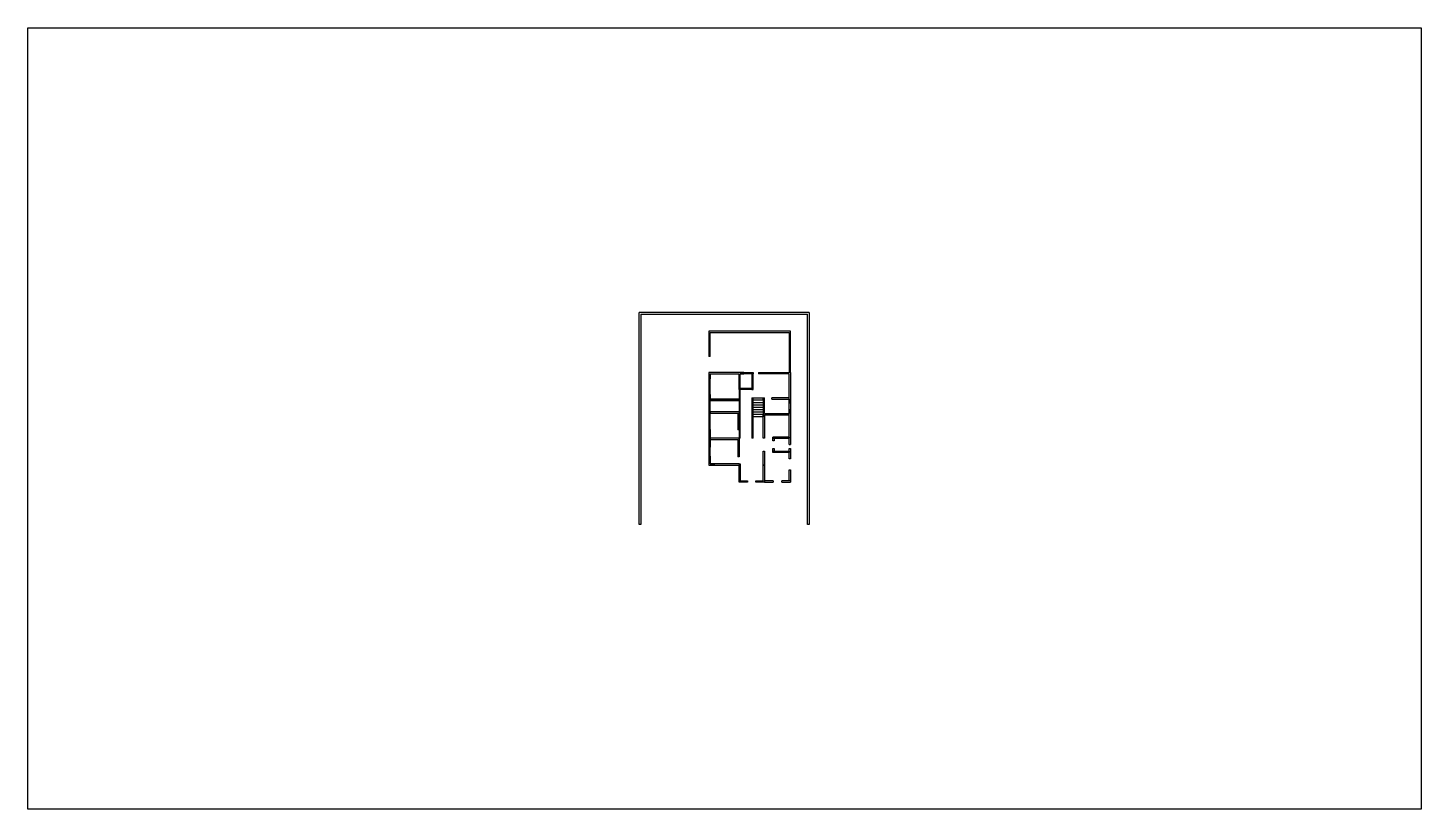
# Model space of a CAD drawing. Extents: x -170 to -6, y -46 to 46.
import ezdxf

# ---------------------------------------------------------------- set-up
doc = ezdxf.new("R2010")
doc.units = 0
doc.layers.get('0').update_dxf_attribs({"linetype": 'continuous'})

# ---------------------------------------------------------------- blocks, each defined once
blk = doc.blocks.new('SHAPE2DVIEW')
at = {"color": 0}
for p, q in [((-169.81, 46.02), (-5.7, 46.02)), ((-169.81, -46.02), (-169.81, 46.02)), ((-5.7, 46.02), (-5.7, -46.02)), ((-97.8, -12.5), (-97.8, 12.5)), ((-77.8, 12.5), (-97.8, 12.5)), ((-97.6, 12.3), (-78, 12.3)), ((-97.6, 12.3), (-97.6, -12.5)), ((-78, -12.5), (-78, 12.3)), ((-77.8, 12.5), (-77.8, -12.5)), ((-80, 10.3), (-89.6, 10.3)), ((-89.6, 10.3), (-89.6, 7.3)), ((-89.45, 10.15), (-80.15, 10.15)), ((-89.45, 7.3), (-89.45, 10.15)), ((-80.15, 10.15), (-80.15, 5.42)), ((-80, 5.42), (-80, 10.3)), ((-89.45, 7.3), (-89.6, 7.3)), ((-89.6, 5.42), (-89.6, 4.37)), ((-86.05, 5.42), (-89.6, 5.42)), ((-89.45, 5.27), (-86.05, 5.27)), ((-89.45, 4.37), (-89.45, 5.27)), ((-89.45, 5.27), (-89.45, 4.67)), ((-85.48, 5.42), (-86.05, 5.42)), ((-86.05, 5.27), (-86.05, 2.27)), ((-86.05, 3.42), (-86.05, 5.27)), ((-86.05, 5.27), (-86.05, 5.27)), ((-85.9, 2.12), (-85.9, 5.27)), ((-85.9, 5.27), (-85.48, 5.27)), ((-85.48, 5.27), (-85.9, 5.27)), ((-85.48, 5.42), (-85.48, 5.27)), ((-85.48, 5.42), (-84.4, 5.42)), ((-84.4, 5.27), (-85.48, 5.27)), ((-84.55, 5.27), (-84.55, 3.42)), ((-84.4, 5.27), (-84.55, 5.27)), ((-84.4, 5.42), (-84.4, 5.27)), ((-84.4, 3.42), (-84.4, 5.27)), ((-83.77, 5.42), (-83.2, 5.42)), ((-83.77, 5.42), (-83.77, 5.27)), ((-83.2, 5.27), (-83.77, 5.27)), ((-80.15, 5.27), (-83.4, 5.27)), ((-83.2, 5.42), (-80.15, 5.42)), ((-80.15, 5.27), (-83.2, 5.27)), ((-80, 5.42), (-80.15, 5.42)), ((-80.15, 0.42), (-80.15, 5.27)), ((-80, 5.42), (-80, 0.42)), ((-80, 5.42), (-80, 5.42)), ((-80, 5.42), (-80, 4.42)), ((-89.6, 4.37), (-89.6, 3.32)), ((-89.6, 3.32), (-89.6, 2.27)), ((-89.45, 3.32), (-89.45, 4.37)), ((-89.45, 2.27), (-89.45, 3.32)), ((-86.05, 3.42), (-86.05, 3.42)), ((-85.9, 3.57), (-84.55, 3.57)), ((-84.55, 3.42), (-85.9, 3.42)), ((-84.55, 3.57), (-84.55, 3.42)), ((-84.55, 3.42), (-84.4, 3.42)), ((-80, 4.42), (-80, 4.42)), ((-80, 3.42), (-80, 2.42)), ((-80, 3.42), (-80, 3.42)), ((-89.6, 2.27), (-89.6, 0.77)), ((-89.45, 2.82), (-89.45, 2.27)), ((-86.05, 2.27), (-89.45, 2.27)), ((-89.45, 0.77), (-89.45, 2.27)), ((-89.45, 2.27), (-89.45, 2.12)), ((-89.45, 2.12), (-85.9, 2.12)), ((-85.9, 2.12), (-89.45, 2.12)), ((-89.45, 2.12), (-89.45, 2.07)), ((-86.05, 2.42), (-86.05, 2.42)), ((-86.05, 2.42), (-86.05, 2.27)), ((-86.05, 2.12), (-86.05, 0.77)), ((-85.9, -2.33), (-85.9, 2.12)), ((-84.55, 2.42), (-84.4, 2.42)), ((-84.55, 2.42), (-84.55, -2.33)), ((-84.4, 2.42), (-83.2, 2.42)), ((-84.4, 2.14), (-84.4, 2.42)), ((-84.4, 1.86), (-84.4, 2.14)), ((-83.2, 2.14), (-84.4, 2.14)), ((-84.4, 1.58), (-84.4, 1.86)), ((-83.2, 1.86), (-84.4, 1.86)), ((-83.2, 2.42), (-83.2, 2.14)), ((-83.2, 2.42), (-83.2, 0.42)), ((-83.2, 2.42), (-83.05, 2.42)), ((-83.2, 2.42), (-83.2, 2.42)), ((-83.2, 2.27), (-83.2, 2.42)), ((-83.2, 2.27), (-83.2, 2.27)), ((-83.2, 2.14), (-83.2, 1.86)), ((-83.2, 1.86), (-83.2, 1.58)), ((-83.05, 0.57), (-83.05, 2.42)), ((-82.2, 2.27), (-82.2, 2.42)), ((-80.15, 2.42), (-82.2, 2.42)), ((-82.2, 2.27), (-80.15, 2.27)), ((-80.15, 2.27), (-80.15, 1.75)), ((-80.15, 1.75), (-80.15, 1.75)), ((-80, 2.42), (-80, 2.42)), ((-89.6, 0.77), (-89.6, -0.27)), ((-89.45, 0.77), (-89.45, 0.62)), ((-86.05, 0.77), (-89.45, 0.77)), ((-89.45, -0.27), (-89.45, 0.62)), ((-89.45, 0.62), (-86.2, 0.62)), ((-86.2, 0.62), (-86.2, -1.33)), ((-86.05, -1.33), (-86.05, 0.77)), ((-86.05, 0.77), (-86.05, -1.33)), ((-84.4, 1.3), (-84.4, 1.58)), ((-83.2, 1.58), (-84.4, 1.58)), ((-84.4, 1.02), (-84.4, 1.3)), ((-83.2, 1.3), (-84.4, 1.3)), ((-84.4, 0.74), (-84.4, 1.02)), ((-83.2, 1.02), (-84.4, 1.02)), ((-84.4, 0.46), (-84.4, 0.74)), ((-83.2, 0.74), (-84.4, 0.74)), ((-84.4, -2.33), (-84.4, 0.74)), ((-84.4, 0.18), (-84.4, 0.46)), ((-83.2, 0.46), (-84.4, 0.46)), ((-83.2, 0.18), (-84.4, 0.18)), ((-83.2, 1.58), (-83.2, 1.3)), ((-83.2, 1.3), (-83.2, 1.02)), ((-83.2, 1.02), (-83.2, 0.74)), ((-83.2, 0.74), (-83.2, 0.46)), ((-83.2, 0.46), (-83.2, 0.18)), ((-83.2, 0.42), (-80.15, 0.42)), ((-83.2, -2.33), (-83.2, 0.42)), ((-83.2, 0.42), (-83.05, 0.42)), ((-83.05, 0.57), (-80.15, 0.57)), ((-83.05, 0.42), (-83.05, -2.33)), ((-80.15, 1.08), (-80.15, 0.57)), ((-80.15, 1.08), (-80.15, 1.08)), ((-80.15, -1.08), (-80.15, 0.42)), ((-80, 0.42), (-80, -1.08)), ((-89.6, -0.27), (-89.6, -1.3)), ((-89.6, -1.3), (-89.6, -2.33)), ((-89.45, -1.3), (-89.45, -0.27)), ((-89.45, -2.33), (-89.45, -1.3)), ((-89.45, -1.3), (-89.45, -2.33)), ((-86.05, -1.33), (-86.2, -1.33)), ((-86.05, -1.33), (-86.05, -2.33)), ((-80.15, -3.08), (-80.15, -1.08)), ((-80, -0.72), (-80, -0.95)), ((-80, -1.08), (-80, -3.08)), ((-89.6, -2.33), (-89.6, -3.39)), ((-89.45, -2.33), (-89.45, -2.48)), ((-86.05, -2.33), (-89.45, -2.33)), ((-89.45, -2.48), (-89.45, -2.33)), ((-89.45, -3.39), (-89.45, -2.48)), ((-89.45, -2.48), (-86.2, -2.48)), ((-89.45, -2.48), (-89.45, -3.39)), ((-86.2, -2.48), (-86.2, -4.5)), ((-86.05, -2.33), (-86.05, -4.5)), ((-86.05, -4.5), (-86.05, -2.33)), ((-85.9, -2.33), (-86.05, -2.33)), ((-84.4, -2.33), (-84.55, -2.33)), ((-83.05, -2.33), (-83.2, -2.33)), ((-80.15, -2.18), (-82.05, -2.18)), ((-82.05, -2.33), (-82.05, -2.18)), ((-82.05, -2.33), (-80.15, -2.33)), ((-82.05, -2.64), (-82.05, -2.33)), ((-82.05, -2.33), (-81.9, -2.33)), ((-81.9, -2.64), (-82.05, -2.64)), ((-81.9, -2.33), (-81.9, -2.64)), ((-80.15, -2.18), (-80.15, -2.33)), ((-80.15, -3.08), (-80, -3.08)), ((-89.6, -3.39), (-89.6, -4.44)), ((-89.6, -4.44), (-89.6, -5.5)), ((-89.45, -4.44), (-89.45, -3.39)), ((-89.45, -5.35), (-89.45, -4.44)), ((-89.45, -4.44), (-89.45, -5.35)), ((-86.05, -4.5), (-86.2, -4.5)), ((-83.2, -5.5), (-83.2, -3.85)), ((-83.2, -3.85), (-83.05, -3.85)), ((-83.05, -3.85), (-83.05, -5.5)), ((-82.05, -3.85), (-82.05, -3.54)), ((-82.05, -3.54), (-81.9, -3.54)), ((-82.05, -4), (-82.05, -3.85)), ((-82.05, -3.85), (-80.15, -3.85)), ((-81.9, -3.85), (-82.05, -3.85)), ((-80.15, -4), (-82.05, -4)), ((-81.9, -3.54), (-81.9, -3.85)), ((-80.15, -4.76), (-80.15, -3.54)), ((-80.15, -3.54), (-80, -3.54)), ((-80.15, -3.85), (-80.15, -4)), ((-80, -4.76), (-80.15, -4.76)), ((-80, -3.54), (-80, -4.76)), ((-89.6, -5.5), (-86.05, -5.5)), ((-86.05, -5.35), (-89.45, -5.35)), ((-89.45, -5.35), (-88.89, -5.35)), ((-86.05, -5.35), (-86.05, -5.5)), ((-86.05, -5.35), (-85.9, -5.35)), ((-86.05, -7.35), (-86.05, -5.5)), ((-85.9, -5.35), (-85.9, -7.35)), ((-83.2, -7.35), (-83.2, -5.5)), ((-83.2, -5.5), (-83.05, -5.5)), ((-83.05, -5.5), (-83.2, -5.5)), ((-83.05, -5.5), (-83.05, -7.5)), ((-80.15, -7.35), (-80.15, -6.06)), ((-80.15, -6.06), (-80, -6.06)), ((-80, -6.06), (-80, -7.35)), ((-85.9, -7.35), (-86.05, -7.35)), ((-86.05, -7.35), (-85.05, -7.35)), ((-86.05, -7.5), (-86.05, -7.35)), ((-85.05, -7.5), (-86.05, -7.5)), ((-85.05, -7.35), (-85.05, -7.5)), ((-84.05, -7.35), (-83.2, -7.35)), ((-84.05, -7.5), (-84.05, -7.35)), ((-83.05, -7.5), (-84.05, -7.5)), ((-82.03, -7.35), (-83.05, -7.35)), ((-83.05, -7.5), (-83.05, -7.35)), ((-83.05, -7.5), (-82.03, -7.5)), ((-82.03, -7.35), (-82.03, -7.5)), ((-80, -7.35), (-81.02, -7.35)), ((-81.02, -7.5), (-81.02, -7.35)), ((-81.02, -7.5), (-80, -7.5)), ((-80, -7.35), (-80.15, -7.35)), ((-80, -7.35), (-80, -7.5)), ((-97.6, -12.5), (-97.8, -12.5)), ((-77.8, -12.5), (-78, -12.5)), ((-5.7, -46.02), (-169.81, -46.02))]:
    blk.add_line(p, q, dxfattribs=at)

msp = doc.modelspace()

# ---------------------------------------------------------------- block references
msp.add_blockref('SHAPE2DVIEW', (0, 0))

doc.saveas('drawing.dxf')
